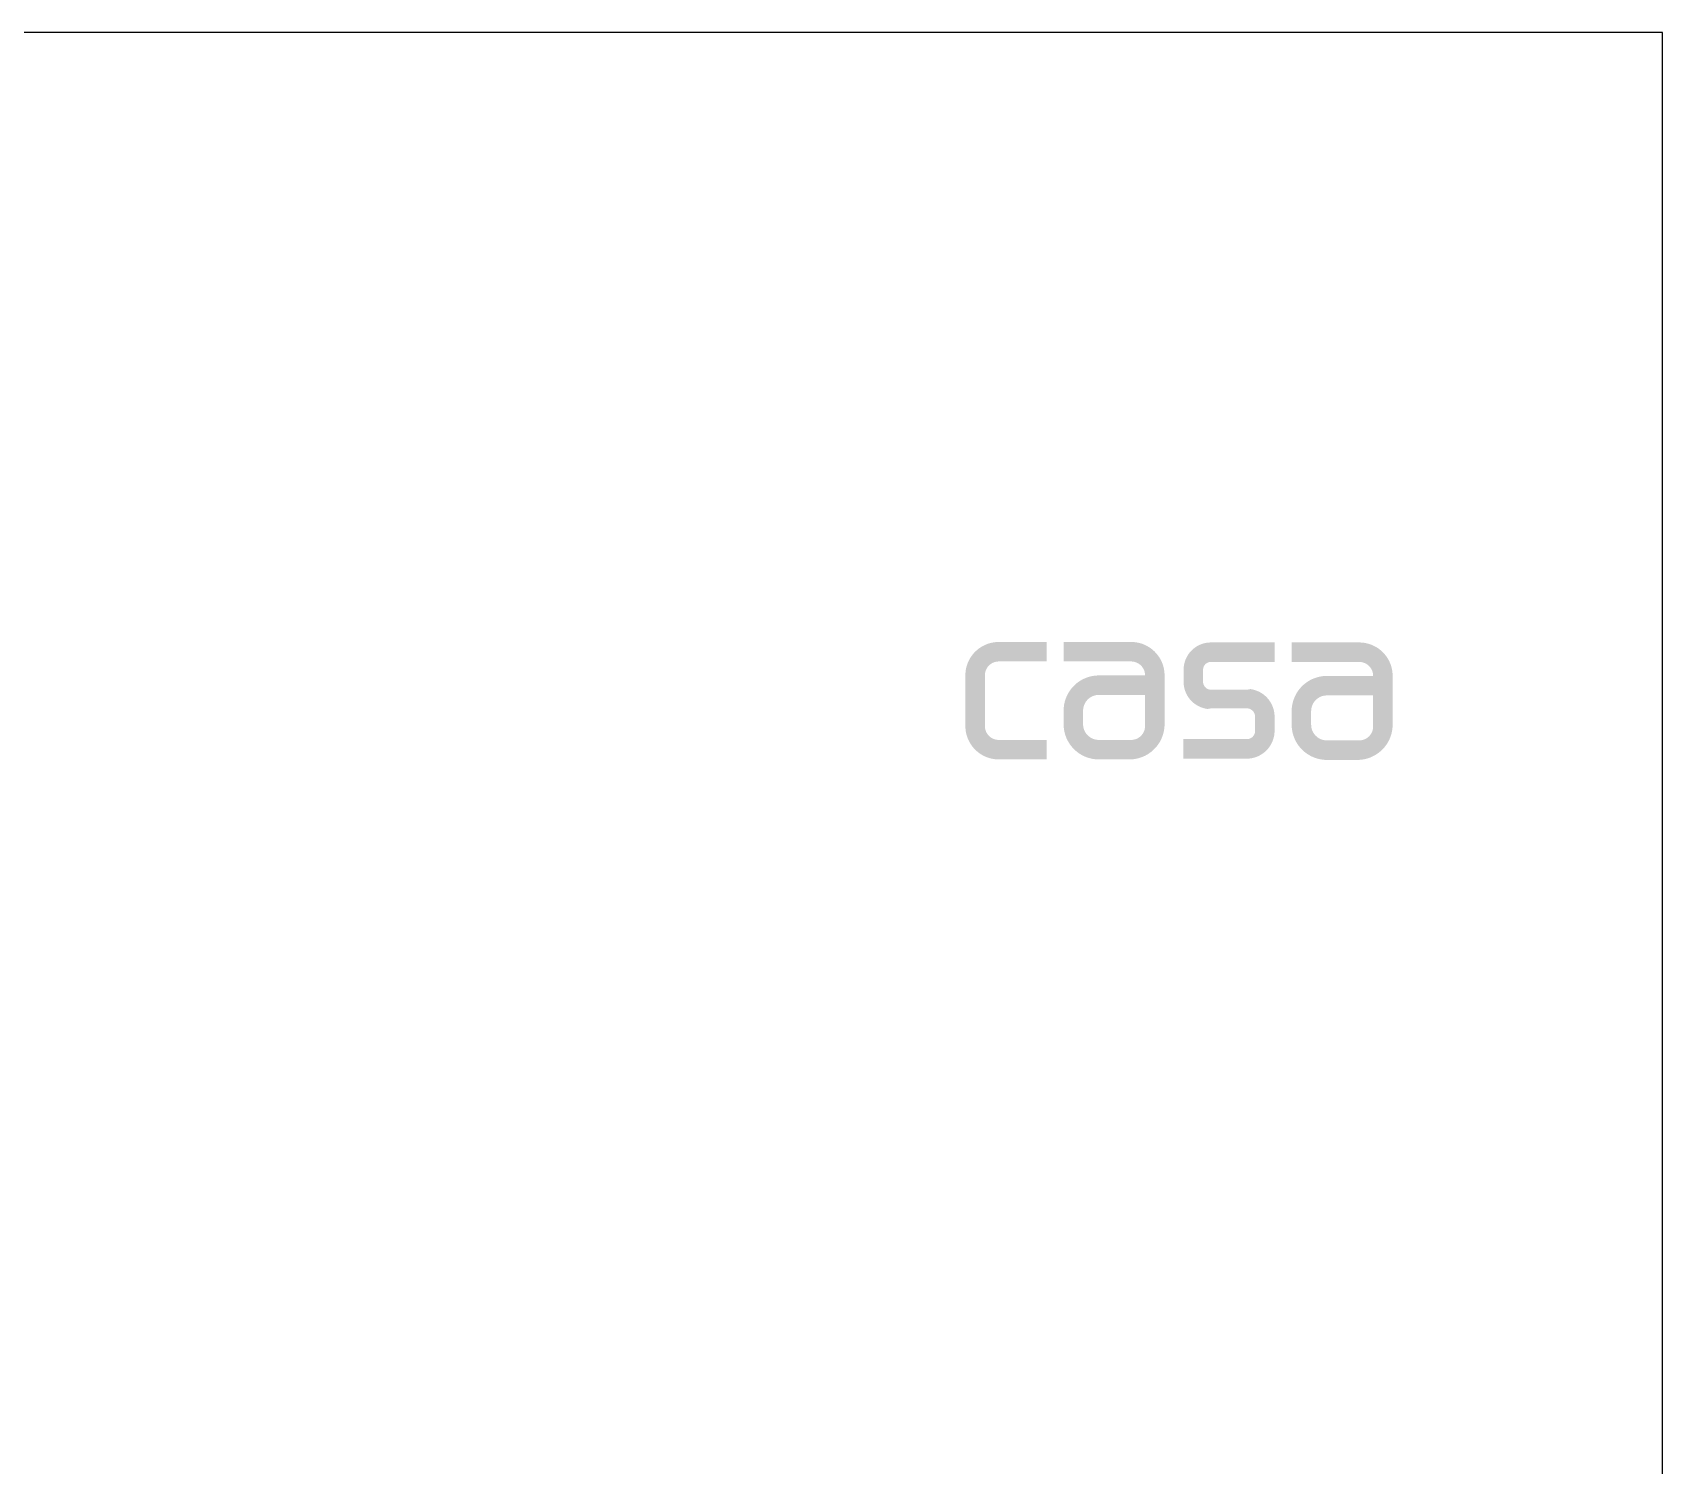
# Model space of a CAD drawing. Header units: millimetres. Extents: x 1235 to 1439, y 1033 to 1126.
# Drawn here: x 1385.6 to 1438.5, y 1079.5 to 1126 of the extents above; entities that cross this region are included whole.
import ezdxf

# ---------------------------------------------------------------- set-up
doc = ezdxf.new("R2010")
doc.units = ezdxf.units.MM
doc.layers.add('默认', color=18, linetype='Continuous', true_color=0x000000)

msp = doc.modelspace()

# ---------------------------------------------------------------- hatches: boundary and pattern name
at = {"layer": '默认'}
for points in [[(1418.527, 1106.238), (1418.527, 1105.605), (1416.978, 1105.605), (1416.968, 1105.605), (1416.958, 1105.605), (1416.948, 1105.604), (1416.938, 1105.604), (1416.927, 1105.603), (1416.917, 1105.601), (1416.906, 1105.6), (1416.896, 1105.598), (1416.885, 1105.596), (1416.875, 1105.593), (1416.864, 1105.591), (1416.854, 1105.588), (1416.843, 1105.585), (1416.833, 1105.581), (1416.822, 1105.578), (1416.812, 1105.574), (1416.801, 1105.569), (1416.791, 1105.565), (1416.781, 1105.56), (1416.77, 1105.555), (1416.76, 1105.55), (1416.75, 1105.544), (1416.741, 1105.538), (1416.731, 1105.532), (1416.721, 1105.525), (1416.712, 1105.519), (1416.702, 1105.512), (1416.693, 1105.504), (1416.684, 1105.497), (1416.675, 1105.489), (1416.667, 1105.481), (1416.658, 1105.473), (1416.65, 1105.465), (1416.642, 1105.456), (1416.635, 1105.447), (1416.627, 1105.438), (1416.62, 1105.429), (1416.613, 1105.42), (1416.606, 1105.41), (1416.6, 1105.401), (1416.594, 1105.391), (1416.588, 1105.381), (1416.582, 1105.371), (1416.577, 1105.361), (1416.571, 1105.351), (1416.567, 1105.341), (1416.562, 1105.33), (1416.558, 1105.32), (1416.554, 1105.309), (1416.55, 1105.299), (1416.547, 1105.288), (1416.544, 1105.278), (1416.541, 1105.267), (1416.538, 1105.257), (1416.536, 1105.246), (1416.534, 1105.236), (1416.532, 1105.225), (1416.53, 1105.215), (1416.529, 1105.204), (1416.528, 1105.194), (1416.527, 1105.184), (1416.527, 1105.174), (1416.526, 1105.163), (1416.526, 1105.153), (1416.526, 1103.511), (1416.526, 1103.501), (1416.527, 1103.491), (1416.527, 1103.481), (1416.528, 1103.471), (1416.529, 1103.46), (1416.53, 1103.45), (1416.532, 1103.44), (1416.534, 1103.429), (1416.536, 1103.419), (1416.538, 1103.408), (1416.541, 1103.398), (1416.544, 1103.387), (1416.547, 1103.377), (1416.55, 1103.366), (1416.554, 1103.355), (1416.558, 1103.345), (1416.562, 1103.335), (1416.567, 1103.324), (1416.571, 1103.314), (1416.577, 1103.304), (1416.582, 1103.294), (1416.588, 1103.284), (1416.594, 1103.274), (1416.6, 1103.264), (1416.606, 1103.254), (1416.613, 1103.245), (1416.62, 1103.236), (1416.627, 1103.227), (1416.635, 1103.218), (1416.642, 1103.209), (1416.65, 1103.2), (1416.658, 1103.192), (1416.667, 1103.184), (1416.675, 1103.176), (1416.684, 1103.168), (1416.693, 1103.16), (1416.702, 1103.153), (1416.712, 1103.146), (1416.721, 1103.14), (1416.731, 1103.133), (1416.741, 1103.127), (1416.75, 1103.121), (1416.76, 1103.115), (1416.77, 1103.11), (1416.781, 1103.105), (1416.791, 1103.1), (1416.801, 1103.095), (1416.812, 1103.091), (1416.822, 1103.087), (1416.833, 1103.083), (1416.843, 1103.08), (1416.854, 1103.077), (1416.864, 1103.074), (1416.875, 1103.071), (1416.885, 1103.069), (1416.896, 1103.067), (1416.906, 1103.065), (1416.917, 1103.064), (1416.927, 1103.062), (1416.938, 1103.061), (1416.948, 1103.06), (1416.958, 1103.06), (1416.968, 1103.059), (1416.978, 1103.059), (1418.527, 1103.059), (1418.527, 1102.427), (1416.978, 1102.427), (1416.954, 1102.427), (1416.93, 1102.428), (1416.905, 1102.429), (1416.881, 1102.431), (1416.856, 1102.434), (1416.831, 1102.437), (1416.806, 1102.44), (1416.781, 1102.445), (1416.756, 1102.45), (1416.73, 1102.455), (1416.705, 1102.462), (1416.68, 1102.468), (1416.654, 1102.476), (1416.629, 1102.484), (1416.604, 1102.493), (1416.579, 1102.503), (1416.554, 1102.513), (1416.529, 1102.524), (1416.504, 1102.536), (1416.48, 1102.548), (1416.456, 1102.561), (1416.432, 1102.574), (1416.408, 1102.589), (1416.384, 1102.603), (1416.361, 1102.619), (1416.339, 1102.635), (1416.316, 1102.652), (1416.294, 1102.669), (1416.273, 1102.687), (1416.252, 1102.706), (1416.231, 1102.725), (1416.211, 1102.744), (1416.191, 1102.764), (1416.172, 1102.785), (1416.154, 1102.806), (1416.136, 1102.828), (1416.119, 1102.85), (1416.102, 1102.872), (1416.086, 1102.895), (1416.07, 1102.918), (1416.055, 1102.941), (1416.041, 1102.965), (1416.027, 1102.989), (1416.014, 1103.013), (1416.002, 1103.038), (1415.991, 1103.062), (1415.98, 1103.087), (1415.969, 1103.112), (1415.96, 1103.137), (1415.951, 1103.162), (1415.943, 1103.188), (1415.935, 1103.213), (1415.928, 1103.238), (1415.922, 1103.264), (1415.916, 1103.289), (1415.911, 1103.314), (1415.907, 1103.339), (1415.903, 1103.364), (1415.9, 1103.389), (1415.898, 1103.414), (1415.896, 1103.439), (1415.894, 1103.463), (1415.894, 1103.487), (1415.893, 1103.511), (1415.893, 1105.153), (1415.894, 1105.177), (1415.894, 1105.202), (1415.896, 1105.226), (1415.898, 1105.251), (1415.9, 1105.276), (1415.903, 1105.301), (1415.907, 1105.326), (1415.911, 1105.351), (1415.916, 1105.376), (1415.922, 1105.401), (1415.928, 1105.427), (1415.935, 1105.452), (1415.943, 1105.477), (1415.951, 1105.502), (1415.96, 1105.528), (1415.969, 1105.553), (1415.98, 1105.578), (1415.991, 1105.603), (1416.002, 1105.627), (1416.014, 1105.652), (1416.027, 1105.676), (1416.041, 1105.7), (1416.055, 1105.724), (1416.07, 1105.747), (1416.086, 1105.77), (1416.102, 1105.793), (1416.119, 1105.815), (1416.136, 1105.837), (1416.154, 1105.859), (1416.172, 1105.88), (1416.191, 1105.9), (1416.211, 1105.92), (1416.231, 1105.94), (1416.252, 1105.959), (1416.273, 1105.978), (1416.294, 1105.996), (1416.316, 1106.013), (1416.339, 1106.03), (1416.361, 1106.046), (1416.384, 1106.061), (1416.408, 1106.076), (1416.432, 1106.09), (1416.456, 1106.104), (1416.48, 1106.117), (1416.504, 1106.129), (1416.529, 1106.141), (1416.554, 1106.152), (1416.579, 1106.162), (1416.604, 1106.172), (1416.629, 1106.181), (1416.654, 1106.189), (1416.68, 1106.196), (1416.705, 1106.203), (1416.73, 1106.209), (1416.756, 1106.215), (1416.781, 1106.22), (1416.806, 1106.224), (1416.831, 1106.228), (1416.856, 1106.231), (1416.881, 1106.234), (1416.905, 1106.236), (1416.93, 1106.237), (1416.954, 1106.238), (1416.978, 1106.238)], [(1425.93, 1106.222), (1425.93, 1105.59), (1423.863, 1105.59), (1423.857, 1105.589), (1423.851, 1105.589), (1423.846, 1105.589), (1423.84, 1105.589), (1423.834, 1105.588), (1423.828, 1105.587), (1423.823, 1105.586), (1423.817, 1105.585), (1423.811, 1105.584), (1423.805, 1105.583), (1423.799, 1105.581), (1423.793, 1105.58), (1423.787, 1105.578), (1423.782, 1105.576), (1423.776, 1105.574), (1423.77, 1105.572), (1423.764, 1105.569), (1423.758, 1105.567), (1423.753, 1105.564), (1423.747, 1105.561), (1423.741, 1105.558), (1423.736, 1105.555), (1423.73, 1105.552), (1423.725, 1105.549), (1423.719, 1105.545), (1423.714, 1105.541), (1423.709, 1105.537), (1423.704, 1105.533), (1423.699, 1105.529), (1423.694, 1105.525), (1423.689, 1105.52), (1423.684, 1105.516), (1423.68, 1105.511), (1423.675, 1105.506), (1423.671, 1105.501), (1423.667, 1105.496), (1423.663, 1105.491), (1423.659, 1105.486), (1423.655, 1105.481), (1423.652, 1105.476), (1423.648, 1105.47), (1423.645, 1105.465), (1423.642, 1105.459), (1423.639, 1105.453), (1423.636, 1105.448), (1423.633, 1105.442), (1423.631, 1105.436), (1423.628, 1105.43), (1423.626, 1105.425), (1423.624, 1105.419), (1423.622, 1105.413), (1423.62, 1105.407), (1423.619, 1105.401), (1423.617, 1105.395), (1423.616, 1105.389), (1423.615, 1105.384), (1423.614, 1105.378), (1423.613, 1105.372), (1423.612, 1105.366), (1423.612, 1105.36), (1423.611, 1105.355), (1423.611, 1105.349), (1423.611, 1105.343), (1423.611, 1105.338), (1423.612, 1104.914), (1423.612, 1104.908), (1423.613, 1104.903), (1423.614, 1104.898), (1423.615, 1104.893), (1423.616, 1104.887), (1423.617, 1104.882), (1423.619, 1104.877), (1423.62, 1104.871), (1423.622, 1104.866), (1423.624, 1104.861), (1423.626, 1104.856), (1423.628, 1104.85), (1423.63, 1104.845), (1423.632, 1104.84), (1423.635, 1104.835), (1423.637, 1104.829), (1423.64, 1104.824), (1423.643, 1104.819), (1423.646, 1104.814), (1423.649, 1104.809), (1423.652, 1104.804), (1423.655, 1104.799), (1423.659, 1104.794), (1423.662, 1104.79), (1423.666, 1104.785), (1423.67, 1104.78), (1423.674, 1104.776), (1423.678, 1104.771), (1423.682, 1104.767), (1423.686, 1104.763), (1423.69, 1104.759), (1423.695, 1104.755), (1423.699, 1104.751), (1423.704, 1104.747), (1423.709, 1104.743), (1423.714, 1104.74), (1423.718, 1104.736), (1423.723, 1104.733), (1423.728, 1104.73), (1423.733, 1104.726), (1423.739, 1104.724), (1423.744, 1104.721), (1423.749, 1104.718), (1423.754, 1104.715), (1423.76, 1104.713), (1423.765, 1104.711), (1423.77, 1104.708), (1423.776, 1104.706), (1423.781, 1104.704), (1423.787, 1104.703), (1423.792, 1104.701), (1423.798, 1104.699), (1423.803, 1104.698), (1423.809, 1104.697), (1423.814, 1104.696), (1423.82, 1104.695), (1423.825, 1104.694), (1423.831, 1104.693), (1423.836, 1104.692), (1423.841, 1104.692), (1423.847, 1104.691), (1423.852, 1104.691), (1423.857, 1104.691), (1423.863, 1104.691), (1425.045, 1104.691), (1425.109, 1104.699), (1425.147, 1104.709), (1425.185, 1104.702), (1425.203, 1104.699), (1425.22, 1104.695), (1425.238, 1104.691), (1425.255, 1104.687), (1425.273, 1104.682), (1425.29, 1104.677), (1425.308, 1104.671), (1425.325, 1104.665), (1425.343, 1104.659), (1425.36, 1104.652), (1425.378, 1104.645), (1425.395, 1104.637), (1425.412, 1104.63), (1425.43, 1104.621), (1425.447, 1104.613), (1425.463, 1104.603), (1425.48, 1104.594), (1425.497, 1104.584), (1425.513, 1104.574), (1425.53, 1104.563), (1425.546, 1104.552), (1425.562, 1104.541), (1425.577, 1104.529), (1425.593, 1104.517), (1425.608, 1104.504), (1425.623, 1104.491), (1425.638, 1104.478), (1425.652, 1104.464), (1425.666, 1104.451), (1425.68, 1104.436), (1425.694, 1104.422), (1425.707, 1104.407), (1425.72, 1104.392), (1425.732, 1104.377), (1425.745, 1104.361), (1425.756, 1104.345), (1425.768, 1104.329), (1425.779, 1104.313), (1425.79, 1104.296), (1425.8, 1104.279), (1425.81, 1104.262), (1425.82, 1104.245), (1425.829, 1104.228), (1425.838, 1104.21), (1425.846, 1104.193), (1425.854, 1104.175), (1425.862, 1104.157), (1425.869, 1104.139), (1425.876, 1104.122), (1425.882, 1104.103), (1425.888, 1104.085), (1425.893, 1104.067), (1425.899, 1104.049), (1425.903, 1104.031), (1425.908, 1104.013), (1425.912, 1103.994), (1425.915, 1103.976), (1425.918, 1103.958), (1425.921, 1103.94), (1425.924, 1103.922), (1425.926, 1103.904), (1425.927, 1103.886), (1425.929, 1103.868), (1425.929, 1103.851), (1425.929, 1103.317), (1425.928, 1103.298), (1425.927, 1103.279), (1425.925, 1103.259), (1425.923, 1103.24), (1425.92, 1103.22), (1425.917, 1103.2), (1425.913, 1103.181), (1425.909, 1103.161), (1425.904, 1103.141), (1425.899, 1103.121), (1425.893, 1103.101), (1425.887, 1103.082), (1425.881, 1103.062), (1425.874, 1103.042), (1425.866, 1103.023), (1425.858, 1103.003), (1425.85, 1102.984), (1425.84, 1102.964), (1425.831, 1102.945), (1425.821, 1102.926), (1425.81, 1102.907), (1425.799, 1102.889), (1425.788, 1102.87), (1425.776, 1102.852), (1425.764, 1102.834), (1425.751, 1102.816), (1425.738, 1102.799), (1425.724, 1102.782), (1425.71, 1102.765), (1425.695, 1102.749), (1425.68, 1102.733), (1425.665, 1102.717), (1425.649, 1102.701), (1425.633, 1102.686), (1425.617, 1102.672), (1425.6, 1102.658), (1425.583, 1102.644), (1425.565, 1102.631), (1425.548, 1102.618), (1425.53, 1102.606), (1425.511, 1102.594), (1425.493, 1102.582), (1425.474, 1102.571), (1425.456, 1102.561), (1425.437, 1102.551), (1425.417, 1102.541), (1425.398, 1102.532), (1425.379, 1102.524), (1425.359, 1102.516), (1425.339, 1102.508), (1425.32, 1102.501), (1425.3, 1102.494), (1425.28, 1102.488), (1425.26, 1102.483), (1425.241, 1102.478), (1425.221, 1102.473), (1425.201, 1102.469), (1425.181, 1102.465), (1425.162, 1102.462), (1425.142, 1102.459), (1425.123, 1102.457), (1425.103, 1102.455), (1425.084, 1102.453), (1425.065, 1102.452), (1422.969, 1102.452), (1422.969, 1103.084), (1425.059, 1103.085), (1425.065, 1103.086), (1425.07, 1103.087), (1425.076, 1103.088), (1425.082, 1103.089), (1425.087, 1103.09), (1425.093, 1103.092), (1425.099, 1103.093), (1425.104, 1103.095), (1425.11, 1103.097), (1425.116, 1103.098), (1425.121, 1103.1), (1425.127, 1103.103), (1425.133, 1103.105), (1425.138, 1103.107), (1425.144, 1103.11), (1425.149, 1103.113), (1425.155, 1103.116), (1425.16, 1103.119), (1425.166, 1103.122), (1425.171, 1103.125), (1425.176, 1103.128), (1425.182, 1103.132), (1425.187, 1103.136), (1425.192, 1103.139), (1425.197, 1103.143), (1425.202, 1103.147), (1425.206, 1103.152), (1425.211, 1103.156), (1425.216, 1103.16), (1425.22, 1103.165), (1425.225, 1103.169), (1425.229, 1103.174), (1425.233, 1103.179), (1425.237, 1103.184), (1425.241, 1103.189), (1425.245, 1103.194), (1425.249, 1103.199), (1425.252, 1103.205), (1425.256, 1103.21), (1425.259, 1103.215), (1425.262, 1103.221), (1425.265, 1103.226), (1425.268, 1103.232), (1425.271, 1103.238), (1425.274, 1103.243), (1425.276, 1103.249), (1425.278, 1103.255), (1425.281, 1103.261), (1425.283, 1103.266), (1425.285, 1103.272), (1425.286, 1103.278), (1425.288, 1103.284), (1425.29, 1103.29), (1425.291, 1103.296), (1425.292, 1103.301), (1425.293, 1103.307), (1425.294, 1103.313), (1425.295, 1103.319), (1425.296, 1103.325), (1425.296, 1103.331), (1425.297, 1103.336), (1425.297, 1103.342), (1425.297, 1103.348), (1425.297, 1103.353), (1425.297, 1103.814), (1425.297, 1103.82), (1425.297, 1103.826), (1425.297, 1103.832), (1425.296, 1103.839), (1425.295, 1103.845), (1425.295, 1103.851), (1425.294, 1103.857), (1425.293, 1103.863), (1425.291, 1103.87), (1425.29, 1103.876), (1425.288, 1103.882), (1425.287, 1103.888), (1425.285, 1103.895), (1425.283, 1103.901), (1425.281, 1103.907), (1425.278, 1103.913), (1425.276, 1103.92), (1425.273, 1103.926), (1425.27, 1103.932), (1425.267, 1103.938), (1425.264, 1103.944), (1425.261, 1103.95), (1425.257, 1103.956), (1425.253, 1103.961), (1425.249, 1103.967), (1425.245, 1103.973), (1425.241, 1103.978), (1425.237, 1103.984), (1425.233, 1103.989), (1425.228, 1103.994), (1425.223, 1103.999), (1425.218, 1104.004), (1425.213, 1104.009), (1425.208, 1104.014), (1425.203, 1104.019), (1425.198, 1104.023), (1425.192, 1104.027), (1425.187, 1104.031), (1425.181, 1104.035), (1425.175, 1104.039), (1425.17, 1104.043), (1425.164, 1104.047), (1425.158, 1104.05), (1425.152, 1104.053), (1425.146, 1104.056), (1425.14, 1104.059), (1425.134, 1104.062), (1425.127, 1104.064), (1425.121, 1104.067), (1425.115, 1104.069), (1425.109, 1104.071), (1425.102, 1104.073), (1425.096, 1104.074), (1425.09, 1104.076), (1425.084, 1104.077), (1425.077, 1104.079), (1425.071, 1104.08), (1425.065, 1104.081), (1425.059, 1104.081), (1425.053, 1104.082), (1425.047, 1104.083), (1425.04, 1104.083), (1425.034, 1104.083), (1425.028, 1104.083), (1423.871, 1104.083), (1423.799, 1104.073), (1423.762, 1104.063), (1423.723, 1104.069), (1423.706, 1104.072), (1423.688, 1104.076), (1423.671, 1104.079), (1423.654, 1104.083), (1423.636, 1104.088), (1423.619, 1104.093), (1423.601, 1104.098), (1423.584, 1104.104), (1423.566, 1104.11), (1423.549, 1104.116), (1423.531, 1104.123), (1423.514, 1104.13), (1423.497, 1104.138), (1423.48, 1104.146), (1423.463, 1104.154), (1423.446, 1104.163), (1423.429, 1104.172), (1423.412, 1104.182), (1423.396, 1104.192), (1423.379, 1104.202), (1423.363, 1104.213), (1423.347, 1104.224), (1423.332, 1104.236), (1423.316, 1104.248), (1423.301, 1104.26), (1423.286, 1104.273), (1423.271, 1104.286), (1423.257, 1104.299), (1423.242, 1104.313), (1423.229, 1104.327), (1423.215, 1104.341), (1423.202, 1104.356), (1423.189, 1104.371), (1423.176, 1104.386), (1423.164, 1104.401), (1423.152, 1104.417), (1423.14, 1104.433), (1423.129, 1104.449), (1423.118, 1104.466), (1423.108, 1104.482), (1423.098, 1104.499), (1423.088, 1104.516), (1423.079, 1104.533), (1423.07, 1104.55), (1423.062, 1104.568), (1423.054, 1104.585), (1423.046, 1104.603), (1423.039, 1104.621), (1423.032, 1104.639), (1423.026, 1104.657), (1423.02, 1104.675), (1423.014, 1104.693), (1423.009, 1104.711), (1423.004, 1104.729), (1423, 1104.747), (1422.996, 1104.765), (1422.993, 1104.783), (1422.989, 1104.801), (1422.987, 1104.819), (1422.984, 1104.837), (1422.982, 1104.854), (1422.981, 1104.872), (1422.979, 1104.89), (1422.978, 1104.907), (1422.978, 1105.338), (1422.978, 1105.359), (1422.979, 1105.38), (1422.98, 1105.401), (1422.982, 1105.423), (1422.984, 1105.444), (1422.987, 1105.466), (1422.991, 1105.487), (1422.995, 1105.508), (1422.999, 1105.53), (1423.004, 1105.551), (1423.01, 1105.572), (1423.016, 1105.593), (1423.022, 1105.614), (1423.029, 1105.635), (1423.037, 1105.656), (1423.045, 1105.676), (1423.054, 1105.696), (1423.063, 1105.716), (1423.073, 1105.736), (1423.083, 1105.756), (1423.094, 1105.775), (1423.105, 1105.794), (1423.116, 1105.812), (1423.128, 1105.831), (1423.14, 1105.848), (1423.153, 1105.866), (1423.166, 1105.883), (1423.18, 1105.9), (1423.194, 1105.916), (1423.208, 1105.932), (1423.222, 1105.948), (1423.237, 1105.963), (1423.252, 1105.978), (1423.268, 1105.993), (1423.284, 1106.007), (1423.3, 1106.021), (1423.317, 1106.034), (1423.334, 1106.047), (1423.352, 1106.06), (1423.37, 1106.072), (1423.388, 1106.084), (1423.407, 1106.096), (1423.426, 1106.107), (1423.445, 1106.117), (1423.464, 1106.127), (1423.484, 1106.137), (1423.504, 1106.146), (1423.524, 1106.155), (1423.545, 1106.163), (1423.565, 1106.171), (1423.586, 1106.178), (1423.607, 1106.185), (1423.628, 1106.191), (1423.649, 1106.196), (1423.671, 1106.201), (1423.692, 1106.206), (1423.713, 1106.21), (1423.735, 1106.213), (1423.756, 1106.216), (1423.778, 1106.218), (1423.799, 1106.22), (1423.82, 1106.221), (1423.842, 1106.222), (1423.863, 1106.222)]]:
    msp.add_hatch(color=256, dxfattribs=at).paths.add_polyline_path(points, flags=0)
h = msp.add_hatch(color=256, dxfattribs=at)
h.paths.add_polyline_path([(1421.275, 1106.238), (1421.299, 1106.238), (1421.323, 1106.237), (1421.348, 1106.236), (1421.372, 1106.234), (1421.397, 1106.231), (1421.422, 1106.228), (1421.447, 1106.224), (1421.472, 1106.22), (1421.497, 1106.215), (1421.523, 1106.209), (1421.548, 1106.203), (1421.573, 1106.196), (1421.599, 1106.189), (1421.624, 1106.181), (1421.649, 1106.172), (1421.674, 1106.162), (1421.699, 1106.152), (1421.724, 1106.141), (1421.749, 1106.129), (1421.773, 1106.117), (1421.797, 1106.104), (1421.821, 1106.09), (1421.845, 1106.076), (1421.868, 1106.061), (1421.891, 1106.046), (1421.914, 1106.03), (1421.937, 1106.013), (1421.959, 1105.996), (1421.98, 1105.978), (1422.001, 1105.959), (1422.022, 1105.94), (1422.042, 1105.92), (1422.061, 1105.9), (1422.08, 1105.88), (1422.099, 1105.859), (1422.117, 1105.837), (1422.134, 1105.815), (1422.151, 1105.793), (1422.167, 1105.77), (1422.183, 1105.747), (1422.198, 1105.724), (1422.212, 1105.7), (1422.225, 1105.676), (1422.238, 1105.652), (1422.251, 1105.627), (1422.262, 1105.602), (1422.273, 1105.578), (1422.283, 1105.553), (1422.293, 1105.528), (1422.302, 1105.502), (1422.31, 1105.477), (1422.318, 1105.452), (1422.325, 1105.427), (1422.331, 1105.401), (1422.336, 1105.376), (1422.341, 1105.351), (1422.346, 1105.326), (1422.35, 1105.301), (1422.353, 1105.276), (1422.355, 1105.251), (1422.357, 1105.226), (1422.358, 1105.202), (1422.359, 1105.177), (1422.36, 1105.153), (1422.36, 1103.571), (1422.359, 1103.545), (1422.358, 1103.52), (1422.357, 1103.494), (1422.355, 1103.468), (1422.352, 1103.442), (1422.349, 1103.415), (1422.345, 1103.389), (1422.34, 1103.363), (1422.335, 1103.336), (1422.329, 1103.309), (1422.323, 1103.283), (1422.315, 1103.256), (1422.307, 1103.229), (1422.299, 1103.203), (1422.289, 1103.176), (1422.279, 1103.15), (1422.268, 1103.123), (1422.257, 1103.097), (1422.245, 1103.071), (1422.232, 1103.045), (1422.218, 1103.02), (1422.204, 1102.994), (1422.189, 1102.969), (1422.173, 1102.945), (1422.157, 1102.92), (1422.14, 1102.896), (1422.122, 1102.873), (1422.104, 1102.85), (1422.085, 1102.827), (1422.065, 1102.805), (1422.045, 1102.783), (1422.024, 1102.762), (1422.003, 1102.741), (1421.982, 1102.721), (1421.959, 1102.701), (1421.937, 1102.682), (1421.913, 1102.664), (1421.89, 1102.647), (1421.866, 1102.629), (1421.842, 1102.613), (1421.817, 1102.597), (1421.792, 1102.582), (1421.767, 1102.568), (1421.741, 1102.554), (1421.715, 1102.541), (1421.689, 1102.529), (1421.663, 1102.518), (1421.637, 1102.507), (1421.61, 1102.497), (1421.584, 1102.487), (1421.557, 1102.479), (1421.53, 1102.471), (1421.504, 1102.463), (1421.477, 1102.457), (1421.45, 1102.451), (1421.424, 1102.446), (1421.397, 1102.441), (1421.371, 1102.437), (1421.344, 1102.434), (1421.318, 1102.431), (1421.292, 1102.429), (1421.266, 1102.428), (1421.241, 1102.427), (1421.215, 1102.427), (1420.226, 1102.427), (1420.201, 1102.427), (1420.175, 1102.428), (1420.15, 1102.429), (1420.124, 1102.431), (1420.097, 1102.434), (1420.071, 1102.437), (1420.045, 1102.441), (1420.018, 1102.446), (1419.992, 1102.451), (1419.965, 1102.457), (1419.938, 1102.463), (1419.912, 1102.471), (1419.885, 1102.479), (1419.858, 1102.487), (1419.832, 1102.497), (1419.805, 1102.507), (1419.779, 1102.518), (1419.753, 1102.529), (1419.727, 1102.541), (1419.701, 1102.554), (1419.675, 1102.568), (1419.65, 1102.582), (1419.625, 1102.597), (1419.6, 1102.613), (1419.576, 1102.629), (1419.552, 1102.647), (1419.528, 1102.664), (1419.505, 1102.682), (1419.483, 1102.701), (1419.46, 1102.721), (1419.439, 1102.741), (1419.417, 1102.762), (1419.397, 1102.783), (1419.377, 1102.805), (1419.357, 1102.827), (1419.338, 1102.85), (1419.32, 1102.873), (1419.302, 1102.896), (1419.285, 1102.92), (1419.269, 1102.945), (1419.253, 1102.969), (1419.238, 1102.994), (1419.224, 1103.02), (1419.21, 1103.045), (1419.197, 1103.071), (1419.185, 1103.097), (1419.173, 1103.123), (1419.163, 1103.15), (1419.153, 1103.176), (1419.143, 1103.203), (1419.134, 1103.229), (1419.126, 1103.256), (1419.119, 1103.283), (1419.113, 1103.309), (1419.107, 1103.336), (1419.101, 1103.363), (1419.097, 1103.389), (1419.093, 1103.415), (1419.09, 1103.442), (1419.087, 1103.468), (1419.085, 1103.494), (1419.083, 1103.52), (1419.083, 1103.545), (1419.082, 1103.571), (1419.082, 1104.008), (1419.083, 1104.033), (1419.083, 1104.059), (1419.085, 1104.085), (1419.087, 1104.111), (1419.09, 1104.137), (1419.093, 1104.163), (1419.097, 1104.19), (1419.101, 1104.216), (1419.107, 1104.243), (1419.113, 1104.269), (1419.119, 1104.296), (1419.126, 1104.323), (1419.134, 1104.349), (1419.143, 1104.376), (1419.153, 1104.403), (1419.163, 1104.429), (1419.173, 1104.455), (1419.185, 1104.482), (1419.197, 1104.508), (1419.21, 1104.533), (1419.224, 1104.559), (1419.238, 1104.584), (1419.253, 1104.609), (1419.269, 1104.634), (1419.285, 1104.658), (1419.302, 1104.682), (1419.32, 1104.706), (1419.338, 1104.729), (1419.357, 1104.752), (1419.377, 1104.774), (1419.397, 1104.796), (1419.417, 1104.817), (1419.439, 1104.838), (1419.46, 1104.858), (1419.483, 1104.877), (1419.505, 1104.896), (1419.528, 1104.915), (1419.552, 1104.932), (1419.576, 1104.949), (1419.6, 1104.966), (1419.625, 1104.981), (1419.65, 1104.996), (1419.675, 1105.011), (1419.701, 1105.024), (1419.727, 1105.037), (1419.753, 1105.049), (1419.779, 1105.061), (1419.805, 1105.072), (1419.832, 1105.082), (1419.858, 1105.091), (1419.885, 1105.1), (1419.912, 1105.108), (1419.938, 1105.115), (1419.965, 1105.122), (1419.992, 1105.128), (1420.018, 1105.133), (1420.045, 1105.138), (1420.071, 1105.141), (1420.097, 1105.145), (1420.124, 1105.147), (1420.15, 1105.149), (1420.175, 1105.151), (1420.201, 1105.152), (1420.226, 1105.152), (1421.727, 1105.153), (1421.727, 1105.163), (1421.726, 1105.173), (1421.726, 1105.183), (1421.725, 1105.193), (1421.724, 1105.204), (1421.723, 1105.214), (1421.721, 1105.224), (1421.719, 1105.235), (1421.717, 1105.246), (1421.715, 1105.256), (1421.712, 1105.267), (1421.709, 1105.277), (1421.706, 1105.288), (1421.703, 1105.298), (1421.699, 1105.309), (1421.695, 1105.319), (1421.691, 1105.33), (1421.686, 1105.34), (1421.682, 1105.35), (1421.676, 1105.36), (1421.671, 1105.371), (1421.665, 1105.381), (1421.659, 1105.391), (1421.653, 1105.4), (1421.647, 1105.41), (1421.64, 1105.419), (1421.633, 1105.429), (1421.626, 1105.438), (1421.618, 1105.447), (1421.611, 1105.456), (1421.603, 1105.464), (1421.595, 1105.473), (1421.586, 1105.481), (1421.578, 1105.489), (1421.569, 1105.497), (1421.56, 1105.504), (1421.551, 1105.511), (1421.541, 1105.518), (1421.532, 1105.525), (1421.522, 1105.531), (1421.512, 1105.538), (1421.503, 1105.544), (1421.493, 1105.549), (1421.482, 1105.555), (1421.472, 1105.56), (1421.462, 1105.565), (1421.452, 1105.569), (1421.441, 1105.574), (1421.431, 1105.578), (1421.42, 1105.581), (1421.41, 1105.585), (1421.399, 1105.588), (1421.389, 1105.591), (1421.378, 1105.593), (1421.368, 1105.596), (1421.357, 1105.598), (1421.347, 1105.6), (1421.336, 1105.601), (1421.326, 1105.603), (1421.315, 1105.604), (1421.305, 1105.604), (1421.295, 1105.605), (1421.285, 1105.605), (1421.275, 1105.605), (1419.082, 1105.605), (1419.082, 1106.238)], flags=0)
h.paths.add_polyline_path([(1421.727, 1103.536), (1421.727, 1104.519), (1420.226, 1104.519), (1420.215, 1104.519), (1420.204, 1104.519), (1420.192, 1104.518), (1420.18, 1104.517), (1420.169, 1104.516), (1420.157, 1104.515), (1420.145, 1104.513), (1420.133, 1104.511), (1420.121, 1104.508), (1420.11, 1104.506), (1420.098, 1104.503), (1420.086, 1104.5), (1420.074, 1104.496), (1420.062, 1104.492), (1420.05, 1104.488), (1420.038, 1104.483), (1420.026, 1104.479), (1420.015, 1104.473), (1420.003, 1104.468), (1419.992, 1104.462), (1419.98, 1104.456), (1419.969, 1104.45), (1419.958, 1104.443), (1419.947, 1104.436), (1419.936, 1104.429), (1419.925, 1104.421), (1419.914, 1104.413), (1419.904, 1104.405), (1419.894, 1104.396), (1419.884, 1104.388), (1419.874, 1104.379), (1419.865, 1104.37), (1419.856, 1104.36), (1419.847, 1104.35), (1419.838, 1104.34), (1419.829, 1104.33), (1419.821, 1104.32), (1419.813, 1104.309), (1419.806, 1104.299), (1419.798, 1104.288), (1419.791, 1104.277), (1419.785, 1104.266), (1419.778, 1104.254), (1419.772, 1104.243), (1419.766, 1104.231), (1419.761, 1104.22), (1419.756, 1104.208), (1419.751, 1104.196), (1419.746, 1104.184), (1419.742, 1104.173), (1419.738, 1104.161), (1419.735, 1104.149), (1419.732, 1104.137), (1419.729, 1104.125), (1419.726, 1104.113), (1419.724, 1104.101), (1419.722, 1104.089), (1419.72, 1104.077), (1419.718, 1104.066), (1419.717, 1104.054), (1419.716, 1104.042), (1419.716, 1104.031), (1419.715, 1104.019), (1419.715, 1104.008), (1419.715, 1103.571), (1419.715, 1103.558), (1419.716, 1103.546), (1419.716, 1103.534), (1419.717, 1103.521), (1419.719, 1103.509), (1419.72, 1103.497), (1419.722, 1103.484), (1419.725, 1103.472), (1419.727, 1103.46), (1419.73, 1103.447), (1419.733, 1103.435), (1419.737, 1103.423), (1419.741, 1103.411), (1419.745, 1103.399), (1419.749, 1103.387), (1419.754, 1103.375), (1419.759, 1103.363), (1419.764, 1103.352), (1419.77, 1103.34), (1419.776, 1103.329), (1419.782, 1103.318), (1419.788, 1103.307), (1419.795, 1103.296), (1419.802, 1103.286), (1419.809, 1103.275), (1419.816, 1103.265), (1419.824, 1103.255), (1419.832, 1103.246), (1419.84, 1103.236), (1419.848, 1103.227), (1419.856, 1103.218), (1419.865, 1103.209), (1419.874, 1103.201), (1419.883, 1103.192), (1419.892, 1103.184), (1419.901, 1103.176), (1419.911, 1103.168), (1419.921, 1103.161), (1419.931, 1103.153), (1419.941, 1103.146), (1419.952, 1103.139), (1419.963, 1103.133), (1419.974, 1103.126), (1419.985, 1103.12), (1419.996, 1103.114), (1420.007, 1103.109), (1420.019, 1103.103), (1420.031, 1103.098), (1420.042, 1103.094), (1420.054, 1103.089), (1420.066, 1103.085), (1420.078, 1103.081), (1420.091, 1103.078), (1420.103, 1103.074), (1420.115, 1103.072), (1420.128, 1103.069), (1420.14, 1103.067), (1420.152, 1103.065), (1420.165, 1103.063), (1420.177, 1103.062), (1420.189, 1103.061), (1420.202, 1103.06), (1420.214, 1103.06), (1420.226, 1103.059), (1421.25, 1103.06), (1421.262, 1103.059), (1421.273, 1103.059), (1421.285, 1103.059), (1421.297, 1103.06), (1421.308, 1103.061), (1421.32, 1103.062), (1421.332, 1103.063), (1421.344, 1103.065), (1421.355, 1103.067), (1421.367, 1103.069), (1421.379, 1103.072), (1421.39, 1103.075), (1421.402, 1103.078), (1421.413, 1103.082), (1421.425, 1103.086), (1421.436, 1103.09), (1421.447, 1103.094), (1421.458, 1103.099), (1421.469, 1103.104), (1421.48, 1103.109), (1421.49, 1103.115), (1421.501, 1103.121), (1421.511, 1103.127), (1421.521, 1103.133), (1421.531, 1103.14), (1421.541, 1103.147), (1421.55, 1103.154), (1421.559, 1103.161), (1421.568, 1103.169), (1421.577, 1103.176), (1421.586, 1103.184), (1421.594, 1103.192), (1421.602, 1103.201), (1421.61, 1103.209), (1421.617, 1103.218), (1421.625, 1103.227), (1421.632, 1103.236), (1421.639, 1103.246), (1421.646, 1103.255), (1421.653, 1103.265), (1421.659, 1103.275), (1421.665, 1103.285), (1421.671, 1103.296), (1421.677, 1103.306), (1421.682, 1103.317), (1421.687, 1103.328), (1421.692, 1103.339), (1421.696, 1103.35), (1421.701, 1103.361), (1421.705, 1103.373), (1421.708, 1103.384), (1421.711, 1103.396), (1421.714, 1103.407), (1421.717, 1103.419), (1421.719, 1103.431), (1421.721, 1103.442), (1421.723, 1103.454), (1421.725, 1103.466), (1421.726, 1103.478), (1421.726, 1103.489), (1421.727, 1103.501), (1421.727, 1103.513), (1421.727, 1103.524)], flags=0)
h = msp.add_hatch(color=256, dxfattribs=at)
h.paths.add_polyline_path([(1428.678, 1106.222), (1428.702, 1106.222), (1428.726, 1106.221), (1428.751, 1106.22), (1428.775, 1106.218), (1428.8, 1106.215), (1428.825, 1106.212), (1428.85, 1106.209), (1428.875, 1106.204), (1428.9, 1106.199), (1428.926, 1106.194), (1428.951, 1106.187), (1428.976, 1106.18), (1429.002, 1106.173), (1429.027, 1106.165), (1429.052, 1106.156), (1429.077, 1106.146), (1429.102, 1106.136), (1429.127, 1106.125), (1429.152, 1106.113), (1429.176, 1106.101), (1429.2, 1106.088), (1429.224, 1106.075), (1429.248, 1106.06), (1429.271, 1106.046), (1429.295, 1106.03), (1429.317, 1106.014), (1429.34, 1105.997), (1429.362, 1105.98), (1429.383, 1105.962), (1429.404, 1105.943), (1429.425, 1105.924), (1429.445, 1105.905), (1429.465, 1105.884), (1429.484, 1105.864), (1429.502, 1105.843), (1429.52, 1105.821), (1429.537, 1105.799), (1429.554, 1105.777), (1429.57, 1105.754), (1429.586, 1105.731), (1429.601, 1105.708), (1429.615, 1105.684), (1429.629, 1105.66), (1429.641, 1105.636), (1429.654, 1105.611), (1429.665, 1105.587), (1429.676, 1105.562), (1429.687, 1105.537), (1429.696, 1105.512), (1429.705, 1105.487), (1429.713, 1105.461), (1429.721, 1105.436), (1429.728, 1105.411), (1429.734, 1105.385), (1429.74, 1105.36), (1429.745, 1105.335), (1429.749, 1105.31), (1429.753, 1105.285), (1429.756, 1105.26), (1429.758, 1105.235), (1429.76, 1105.21), (1429.762, 1105.186), (1429.762, 1105.162), (1429.763, 1105.137), (1429.763, 1103.555), (1429.762, 1103.529), (1429.762, 1103.504), (1429.76, 1103.478), (1429.758, 1103.452), (1429.755, 1103.426), (1429.752, 1103.4), (1429.748, 1103.373), (1429.744, 1103.347), (1429.738, 1103.32), (1429.732, 1103.293), (1429.726, 1103.267), (1429.719, 1103.24), (1429.711, 1103.213), (1429.702, 1103.187), (1429.692, 1103.16), (1429.682, 1103.134), (1429.672, 1103.107), (1429.66, 1103.081), (1429.648, 1103.055), (1429.635, 1103.029), (1429.621, 1103.004), (1429.607, 1102.979), (1429.592, 1102.953), (1429.576, 1102.929), (1429.56, 1102.904), (1429.543, 1102.88), (1429.525, 1102.857), (1429.507, 1102.834), (1429.488, 1102.811), (1429.468, 1102.789), (1429.448, 1102.767), (1429.428, 1102.746), (1429.406, 1102.725), (1429.385, 1102.705), (1429.362, 1102.686), (1429.34, 1102.667), (1429.317, 1102.648), (1429.293, 1102.631), (1429.269, 1102.614), (1429.245, 1102.597), (1429.22, 1102.582), (1429.195, 1102.567), (1429.17, 1102.552), (1429.144, 1102.539), (1429.118, 1102.526), (1429.092, 1102.513), (1429.066, 1102.502), (1429.04, 1102.491), (1429.013, 1102.481), (1428.987, 1102.472), (1428.96, 1102.463), (1428.933, 1102.455), (1428.907, 1102.448), (1428.88, 1102.441), (1428.853, 1102.435), (1428.827, 1102.43), (1428.8, 1102.425), (1428.774, 1102.421), (1428.748, 1102.418), (1428.721, 1102.415), (1428.695, 1102.413), (1428.67, 1102.412), (1428.644, 1102.411), (1428.619, 1102.411), (1427.629, 1102.411), (1427.604, 1102.411), (1427.578, 1102.412), (1427.553, 1102.413), (1427.527, 1102.415), (1427.501, 1102.418), (1427.474, 1102.421), (1427.448, 1102.425), (1427.421, 1102.43), (1427.395, 1102.435), (1427.368, 1102.441), (1427.341, 1102.448), (1427.315, 1102.455), (1427.288, 1102.463), (1427.261, 1102.472), (1427.235, 1102.481), (1427.208, 1102.491), (1427.182, 1102.502), (1427.156, 1102.513), (1427.13, 1102.526), (1427.104, 1102.539), (1427.078, 1102.552), (1427.053, 1102.567), (1427.028, 1102.582), (1427.003, 1102.597), (1426.979, 1102.614), (1426.955, 1102.631), (1426.932, 1102.648), (1426.908, 1102.667), (1426.886, 1102.686), (1426.863, 1102.705), (1426.842, 1102.725), (1426.82, 1102.746), (1426.8, 1102.767), (1426.78, 1102.789), (1426.76, 1102.811), (1426.741, 1102.834), (1426.723, 1102.857), (1426.705, 1102.88), (1426.688, 1102.904), (1426.672, 1102.929), (1426.656, 1102.953), (1426.641, 1102.979), (1426.627, 1103.004), (1426.613, 1103.029), (1426.6, 1103.055), (1426.588, 1103.081), (1426.577, 1103.107), (1426.566, 1103.134), (1426.556, 1103.16), (1426.546, 1103.187), (1426.538, 1103.213), (1426.53, 1103.24), (1426.522, 1103.267), (1426.516, 1103.293), (1426.51, 1103.32), (1426.505, 1103.347), (1426.5, 1103.373), (1426.496, 1103.4), (1426.493, 1103.426), (1426.49, 1103.452), (1426.488, 1103.478), (1426.487, 1103.504), (1426.486, 1103.529), (1426.485, 1103.555), (1426.485, 1103.992), (1426.486, 1104.018), (1426.487, 1104.043), (1426.488, 1104.069), (1426.49, 1104.095), (1426.493, 1104.121), (1426.496, 1104.147), (1426.5, 1104.174), (1426.505, 1104.2), (1426.51, 1104.227), (1426.516, 1104.254), (1426.522, 1104.28), (1426.53, 1104.307), (1426.538, 1104.334), (1426.546, 1104.36), (1426.556, 1104.387), (1426.566, 1104.413), (1426.577, 1104.44), (1426.588, 1104.466), (1426.6, 1104.492), (1426.613, 1104.518), (1426.627, 1104.543), (1426.641, 1104.568), (1426.656, 1104.593), (1426.672, 1104.618), (1426.688, 1104.643), (1426.705, 1104.667), (1426.723, 1104.69), (1426.741, 1104.713), (1426.76, 1104.736), (1426.78, 1104.758), (1426.8, 1104.78), (1426.82, 1104.801), (1426.842, 1104.822), (1426.863, 1104.842), (1426.886, 1104.861), (1426.908, 1104.88), (1426.932, 1104.899), (1426.955, 1104.916), (1426.979, 1104.933), (1427.003, 1104.95), (1427.028, 1104.965), (1427.053, 1104.98), (1427.078, 1104.995), (1427.104, 1105.008), (1427.13, 1105.021), (1427.156, 1105.034), (1427.182, 1105.045), (1427.208, 1105.056), (1427.235, 1105.066), (1427.261, 1105.075), (1427.288, 1105.084), (1427.315, 1105.092), (1427.341, 1105.099), (1427.368, 1105.106), (1427.395, 1105.112), (1427.421, 1105.117), (1427.448, 1105.122), (1427.474, 1105.126), (1427.501, 1105.129), (1427.527, 1105.132), (1427.553, 1105.134), (1427.578, 1105.135), (1427.604, 1105.136), (1427.629, 1105.136), (1429.13, 1105.137), (1429.13, 1105.147), (1429.129, 1105.157), (1429.129, 1105.167), (1429.128, 1105.177), (1429.127, 1105.188), (1429.126, 1105.198), (1429.124, 1105.209), (1429.122, 1105.219), (1429.12, 1105.23), (1429.118, 1105.24), (1429.115, 1105.251), (1429.113, 1105.261), (1429.109, 1105.272), (1429.106, 1105.282), (1429.102, 1105.293), (1429.098, 1105.303), (1429.094, 1105.314), (1429.089, 1105.324), (1429.085, 1105.334), (1429.08, 1105.345), (1429.074, 1105.355), (1429.068, 1105.365), (1429.063, 1105.375), (1429.056, 1105.384), (1429.05, 1105.394), (1429.043, 1105.404), (1429.036, 1105.413), (1429.029, 1105.422), (1429.021, 1105.431), (1429.014, 1105.44), (1429.006, 1105.448), (1428.998, 1105.457), (1428.989, 1105.465), (1428.981, 1105.473), (1428.972, 1105.481), (1428.963, 1105.488), (1428.954, 1105.495), (1428.944, 1105.502), (1428.935, 1105.509), (1428.925, 1105.516), (1428.916, 1105.522), (1428.906, 1105.528), (1428.896, 1105.533), (1428.886, 1105.539), (1428.875, 1105.544), (1428.865, 1105.549), (1428.855, 1105.553), (1428.844, 1105.558), (1428.834, 1105.562), (1428.823, 1105.565), (1428.813, 1105.569), (1428.802, 1105.572), (1428.792, 1105.575), (1428.781, 1105.578), (1428.771, 1105.58), (1428.76, 1105.582), (1428.75, 1105.584), (1428.739, 1105.585), (1428.729, 1105.587), (1428.719, 1105.588), (1428.708, 1105.589), (1428.698, 1105.589), (1428.688, 1105.589), (1428.678, 1105.59), (1426.485, 1105.59), (1426.485, 1106.222)], flags=0)
h.paths.add_polyline_path([(1428.653, 1103.044), (1428.665, 1103.043), (1428.676, 1103.043), (1428.688, 1103.043), (1428.7, 1103.044), (1428.712, 1103.045), (1428.723, 1103.046), (1428.735, 1103.047), (1428.747, 1103.049), (1428.759, 1103.051), (1428.77, 1103.053), (1428.782, 1103.056), (1428.793, 1103.059), (1428.805, 1103.062), (1428.817, 1103.066), (1428.828, 1103.07), (1428.839, 1103.074), (1428.85, 1103.078), (1428.861, 1103.083), (1428.872, 1103.088), (1428.883, 1103.094), (1428.894, 1103.099), (1428.904, 1103.105), (1428.914, 1103.111), (1428.924, 1103.118), (1428.934, 1103.124), (1428.944, 1103.131), (1428.953, 1103.138), (1428.962, 1103.145), (1428.971, 1103.153), (1428.98, 1103.161), (1428.989, 1103.169), (1428.997, 1103.177), (1429.005, 1103.185), (1429.013, 1103.193), (1429.021, 1103.202), (1429.028, 1103.211), (1429.035, 1103.22), (1429.042, 1103.23), (1429.049, 1103.239), (1429.056, 1103.249), (1429.062, 1103.259), (1429.068, 1103.269), (1429.074, 1103.28), (1429.08, 1103.29), (1429.085, 1103.301), (1429.09, 1103.312), (1429.095, 1103.323), (1429.1, 1103.334), (1429.104, 1103.346), (1429.108, 1103.357), (1429.111, 1103.368), (1429.115, 1103.38), (1429.117, 1103.392), (1429.12, 1103.403), (1429.122, 1103.415), (1429.124, 1103.427), (1429.126, 1103.438), (1429.128, 1103.45), (1429.129, 1103.462), (1429.13, 1103.474), (1429.13, 1103.485), (1429.13, 1103.497), (1429.13, 1103.509), (1429.13, 1103.52), (1429.13, 1104.503), (1427.629, 1104.503), (1427.618, 1104.503), (1427.607, 1104.503), (1427.595, 1104.502), (1427.584, 1104.501), (1427.572, 1104.5), (1427.56, 1104.499), (1427.548, 1104.497), (1427.536, 1104.495), (1427.525, 1104.493), (1427.513, 1104.49), (1427.501, 1104.487), (1427.489, 1104.484), (1427.477, 1104.48), (1427.465, 1104.476), (1427.453, 1104.472), (1427.441, 1104.468), (1427.429, 1104.463), (1427.418, 1104.458), (1427.406, 1104.452), (1427.395, 1104.446), (1427.383, 1104.44), (1427.372, 1104.434), (1427.361, 1104.427), (1427.35, 1104.42), (1427.339, 1104.413), (1427.328, 1104.405), (1427.318, 1104.397), (1427.307, 1104.389), (1427.297, 1104.381), (1427.287, 1104.372), (1427.277, 1104.363), (1427.268, 1104.354), (1427.259, 1104.344), (1427.25, 1104.335), (1427.241, 1104.325), (1427.233, 1104.314), (1427.224, 1104.304), (1427.216, 1104.294), (1427.209, 1104.283), (1427.202, 1104.272), (1427.194, 1104.261), (1427.188, 1104.25), (1427.181, 1104.238), (1427.175, 1104.227), (1427.17, 1104.215), (1427.164, 1104.204), (1427.159, 1104.192), (1427.154, 1104.18), (1427.15, 1104.169), (1427.145, 1104.157), (1427.141, 1104.145), (1427.138, 1104.133), (1427.135, 1104.121), (1427.132, 1104.109), (1427.129, 1104.097), (1427.127, 1104.085), (1427.125, 1104.073), (1427.123, 1104.062), (1427.121, 1104.05), (1427.12, 1104.038), (1427.119, 1104.026), (1427.119, 1104.015), (1427.118, 1104.003), (1427.118, 1103.992), (1427.118, 1103.555), (1427.118, 1103.543), (1427.119, 1103.53), (1427.119, 1103.518), (1427.121, 1103.506), (1427.122, 1103.493), (1427.124, 1103.481), (1427.126, 1103.468), (1427.128, 1103.456), (1427.13, 1103.444), (1427.133, 1103.431), (1427.136, 1103.419), (1427.14, 1103.407), (1427.144, 1103.395), (1427.148, 1103.383), (1427.152, 1103.371), (1427.157, 1103.359), (1427.162, 1103.347), (1427.167, 1103.336), (1427.173, 1103.325), (1427.179, 1103.313), (1427.185, 1103.302), (1427.191, 1103.291), (1427.198, 1103.281), (1427.205, 1103.27), (1427.212, 1103.26), (1427.219, 1103.249), (1427.227, 1103.24), (1427.235, 1103.23), (1427.243, 1103.22), (1427.251, 1103.211), (1427.259, 1103.202), (1427.268, 1103.193), (1427.277, 1103.185), (1427.286, 1103.176), (1427.295, 1103.168), (1427.304, 1103.16), (1427.314, 1103.152), (1427.324, 1103.145), (1427.334, 1103.137), (1427.345, 1103.13), (1427.355, 1103.123), (1427.366, 1103.117), (1427.377, 1103.11), (1427.388, 1103.104), (1427.399, 1103.098), (1427.411, 1103.093), (1427.422, 1103.087), (1427.434, 1103.082), (1427.446, 1103.078), (1427.457, 1103.073), (1427.47, 1103.069), (1427.482, 1103.065), (1427.494, 1103.062), (1427.506, 1103.059), (1427.518, 1103.056), (1427.531, 1103.053), (1427.543, 1103.051), (1427.555, 1103.049), (1427.568, 1103.047), (1427.58, 1103.046), (1427.593, 1103.045), (1427.605, 1103.044), (1427.617, 1103.044), (1427.629, 1103.044)], flags=0)

# ---------------------------------------------------------------- linework, layer by layer
msp.add_lwpolyline([(1234.52, 1033.015), (1438.52, 1033.015), (1438.52, 1126.015), (1344.02, 1126.015), (1343.918, 1124.78), (1343.613, 1123.58), (1343.116, 1122.445), (1342.438, 1121.408), (1341.599, 1120.497), (1340.622, 1119.736), (1339.533, 1119.146), (1338.361, 1118.744), (1337.139, 1118.54), (1335.901, 1118.54), (1334.679, 1118.744), (1333.507, 1119.146), (1332.418, 1119.736), (1331.44, 1120.497), (1330.601, 1121.408), (1329.924, 1122.445), (1329.426, 1123.58), (1329.122, 1124.78), (1329.02, 1126.015), (1234.52, 1126.015)], close=True, dxfattribs=at)

doc.saveas('drawing.dxf')
